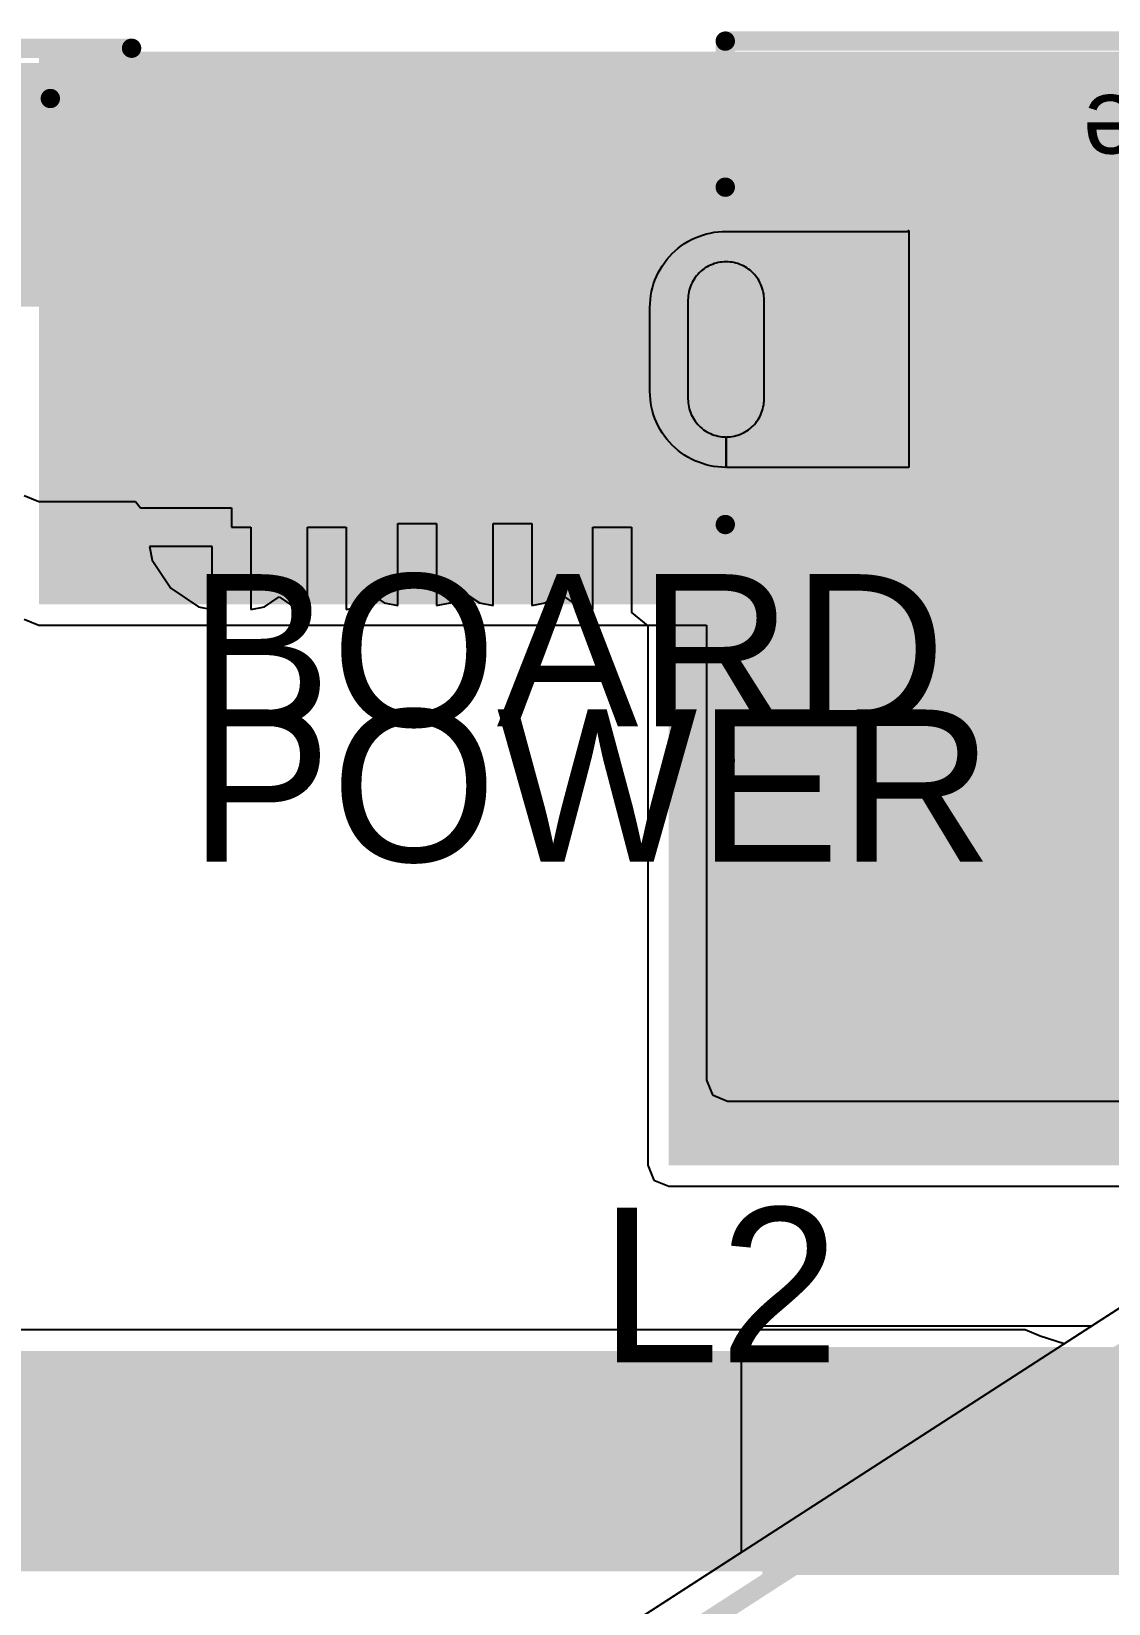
# Model space of a CAD drawing. Header units: millimetres. Extents: x -0.26 to 4.68, y -0.29 to 2.93.
# Drawn here: x 0.9801 to 1.2585, y 2.4687 to 2.8751 of the extents above; entities that cross this region are included whole.
import ezdxf

# ---------------------------------------------------------------- set-up
doc = ezdxf.new("R2010")
doc.units = ezdxf.units.MM
doc.header["$MEASUREMENT"] = 0
for name, color, linetype in [('BottomLayer', 5, 'Continuous'), ('BottomSolder', 6, 'Continuous'), ('MultiLayer', 9, 'Continuous'), ('PadHoleLayer', 156, 'Continuous'), ('TopLayer', 1, 'Continuous'), ('TopOverlay', 2, 'Continuous'), ('TopPaste', 8, 'Continuous'), ('TopSolder', 216, 'Continuous'), ('ViaHoleLayer', 16, 'Continuous')]:
    doc.layers.add(name, color=color, linetype=linetype)
doc.styles.add('Arial', font='arial.ttf', dxfattribs={"height": 0.2})

# ---------------------------------------------------------------- blocks, each defined once
blk = doc.blocks.new('SSL0804T_220M_N_100')
at = {"layer": 'TopOverlay', "const_width": 0.005}
blk.add_lwpolyline([(0.24684, -0.06747), (0.065, -0.18504)], dxfattribs=at)
blk = doc.blocks.new('XKNANO_113_106')
at = {"layer": 'TopLayer'}
blk.add_hatch(color=1, dxfattribs=at).paths.add_polyline_path([(-0.26969, -0.22402), (-0.24213, -0.22402), (-0.24213, -0.30669), (-0.26969, -0.30669)])
at = {"layer": 'TopPaste'}
blk.add_hatch(color=8, dxfattribs=at).paths.add_polyline_path([(-0.26969, -0.22402), (-0.24213, -0.22402), (-0.24213, -0.30669), (-0.26969, -0.30669)])
at = {"layer": 'TopSolder'}
blk.add_hatch(color=216, dxfattribs=at).paths.add_polyline_path([(-0.27369, -0.22002), (-0.23813, -0.22002), (-0.23813, -0.31069), (-0.27369, -0.31069)])
at = {"layer": 'TopOverlay', "const_width": 0.005}
for points in [[(0.236, -0.3), (-0.236, -0.3)], [(0.256, -0.313), (-0.257, -0.313)]]:
    blk.add_lwpolyline(points, dxfattribs=at)
at = {"layer": 'TopOverlay', "const_width": 0.0025}
for points in [[(-0.23725, -0.3, 1), (-0.23475, -0.3, 1)], [(-0.25825, -0.313, 1), (-0.25575, -0.313, 1)]]:
    blk.add_lwpolyline(points, format="xyb", close=True, dxfattribs=at)
blk = doc.blocks.new('10118194_0001LF__109')
at = {"layer": 'BottomLayer'}
h = blk.add_hatch(color=5, dxfattribs=at)
edge = h.paths.add_edge_path()
edge.add_arc((0.10335, 0), 0.01969, 270, 450)
edge.add_line((0.10335, 0.01969), (0.0935, 0.01969))
edge.add_arc((0.0935, 0), 0.01969, 90, 270)
edge.add_line((0.0935, -0.01969), (0.10335, -0.01969))
h = blk.add_hatch(color=5, dxfattribs=at)
edge = h.paths.add_edge_path()
edge.add_arc((0.1378, -0.12106), 0.01575, 180, 360)
edge.add_line((0.15354, -0.12106), (0.15354, -0.09154))
edge.add_arc((0.1378, -0.09154), 0.01575, 0, 180)
edge.add_line((0.12205, -0.09154), (0.12205, -0.12106))
at = {"layer": 'BottomSolder'}
h = blk.add_hatch(color=6, dxfattribs=at)
edge = h.paths.add_edge_path()
edge.add_arc((0.10335, 0), 0.02369, 270, 450)
edge.add_line((0.10335, 0.02369), (0.0935, 0.02369))
edge.add_arc((0.0935, 0), 0.02369, 90, 270)
edge.add_line((0.0935, -0.02369), (0.10335, -0.02369))
h = blk.add_hatch(color=6, dxfattribs=at)
edge = h.paths.add_edge_path()
edge.add_arc((0.1378, -0.12106), 0.01975, 180, 360)
edge.add_line((0.15754, -0.12106), (0.15754, -0.09154))
edge.add_arc((0.1378, -0.09154), 0.01975, 0, 180)
edge.add_line((0.11805, -0.09154), (0.11805, -0.12106))
at = {"layer": 'MultiLayer'}
h = blk.add_hatch(color=9, dxfattribs=at)
edge = h.paths.add_edge_path()
edge.add_arc((0.10335, 0), 0.01969, 270, 450)
edge.add_line((0.10335, 0.01969), (0.0935, 0.01969))
edge.add_arc((0.0935, 0), 0.01969, 90, 270)
edge.add_line((0.0935, -0.01969), (0.10335, -0.01969))
h = blk.add_hatch(color=9, dxfattribs=at)
edge = h.paths.add_edge_path()
edge.add_arc((0.1378, -0.12106), 0.01575, 180, 360)
edge.add_line((0.15354, -0.12106), (0.15354, -0.09154))
edge.add_arc((0.1378, -0.09154), 0.01575, 0, 180)
edge.add_line((0.12205, -0.09154), (0.12205, -0.12106))
at = {"layer": 'PadHoleLayer'}
h = blk.add_hatch(color=156, dxfattribs=at)
edge = h.paths.add_edge_path()
edge.add_arc((0.10433, 0), 0.01083, 270, 450)
edge.add_line((0.10433, 0.01083), (0.09252, 0.01083))
edge.add_arc((0.09252, 0), 0.01083, 90, 270)
edge.add_line((0.09252, -0.01083), (0.10433, -0.01083))
h = blk.add_hatch(color=156, dxfattribs=at)
edge = h.paths.add_edge_path()
edge.add_arc((0.1378, -0.11909), 0.00984, 180, 360)
edge.add_line((0.14764, -0.11909), (0.14764, -0.0935))
edge.add_arc((0.1378, -0.0935), 0.00984, 0, 180)
edge.add_line((0.12795, -0.0935), (0.12795, -0.11909))
at = {"layer": 'TopLayer'}
for points in [[(0.04291, 0.02657), (0.05945, 0.02657), (0.05945, -0.02657), (0.04291, -0.02657)], [(0.00984, -0.07579), (0.0689, -0.07579), (0.0689, -0.13681), (0.00984, -0.13681)]]:
    blk.add_hatch(color=1, dxfattribs=at).paths.add_polyline_path(points)
h = blk.add_hatch(color=1, dxfattribs=at)
edge = h.paths.add_edge_path()
edge.add_arc((0.10335, 0), 0.01969, 270, 450)
edge.add_line((0.10335, 0.01969), (0.0935, 0.01969))
edge.add_arc((0.0935, 0), 0.01969, 90, 270)
edge.add_line((0.0935, -0.01969), (0.10335, -0.01969))
h = blk.add_hatch(color=1, dxfattribs=at)
edge = h.paths.add_edge_path()
edge.add_arc((0.1378, -0.12106), 0.01575, 180, 360)
edge.add_line((0.15354, -0.12106), (0.15354, -0.09154))
edge.add_arc((0.1378, -0.09154), 0.01575, 0, 180)
edge.add_line((0.12205, -0.09154), (0.12205, -0.12106))
at = {"layer": 'TopPaste'}
for points in [[(0.04291, 0.02657), (0.05945, 0.02657), (0.05945, -0.02657), (0.04291, -0.02657)], [(0.00984, -0.07579), (0.0689, -0.07579), (0.0689, -0.13681), (0.00984, -0.13681)]]:
    blk.add_hatch(color=8, dxfattribs=at).paths.add_polyline_path(points)
at = {"layer": 'TopSolder'}
for points in [[(0.03891, 0.03057), (0.06345, 0.03057), (0.06345, -0.03057), (0.03891, -0.03057)], [(0.00584, -0.07179), (0.0729, -0.07179), (0.0729, -0.14081), (0.00584, -0.14081)]]:
    blk.add_hatch(color=216, dxfattribs=at).paths.add_polyline_path(points)
h = blk.add_hatch(color=216, dxfattribs=at)
edge = h.paths.add_edge_path()
edge.add_arc((0.10335, 0), 0.02369, 270, 450)
edge.add_line((0.10335, 0.02369), (0.0935, 0.02369))
edge.add_arc((0.0935, 0), 0.02369, 90, 270)
edge.add_line((0.0935, -0.02369), (0.10335, -0.02369))
h = blk.add_hatch(color=216, dxfattribs=at)
edge = h.paths.add_edge_path()
edge.add_arc((0.1378, -0.12106), 0.01975, 180, 360)
edge.add_line((0.15754, -0.12106), (0.15754, -0.09154))
edge.add_arc((0.1378, -0.09154), 0.01975, 0, 180)
edge.add_line((0.11805, -0.09154), (0.11805, -0.12106))
at = {"layer": 'TopLayer'}
for p, q in [((0.09055, -0.13701), (0.09055, -0.07579)), ((0.09055, -0.07579), (0.1377, -0.07579)), ((0.1377, -0.07579), (0.1377, -0.08366)), ((0.13789, -0.07579), (0.13887, -0.07581)), ((0.13789, -0.08366), (0.13789, -0.07579)), ((0.13887, -0.07581), (0.1399, -0.07589)), ((0.1399, -0.07589), (0.14092, -0.07603)), ((0.14092, -0.07603), (0.14193, -0.07622)), ((0.14193, -0.07622), (0.14293, -0.07646)), ((0.14293, -0.07646), (0.14391, -0.07675)), ((0.14391, -0.07675), (0.14488, -0.07709)), ((0.14488, -0.07709), (0.14583, -0.07748)), ((0.14583, -0.07748), (0.14676, -0.07793)), ((0.14676, -0.07793), (0.14766, -0.07842)), ((0.14766, -0.07842), (0.14854, -0.07896)), ((0.14854, -0.07896), (0.14939, -0.07954)), ((0.14939, -0.07954), (0.1502, -0.08016)), ((0.1502, -0.08016), (0.15098, -0.08083)), ((0.15098, -0.08083), (0.15173, -0.08154)), ((0.13241, -0.08524), (0.13199, -0.08553)), ((0.13285, -0.08497), (0.13241, -0.08524)), ((0.1333, -0.08473), (0.13285, -0.08497)), ((0.13376, -0.08451), (0.1333, -0.08473)), ((0.13424, -0.08431), (0.13376, -0.08451)), ((0.13472, -0.08414), (0.13424, -0.08431)), ((0.13521, -0.084), (0.13472, -0.08414)), ((0.13571, -0.08388), (0.13521, -0.084)), ((0.13621, -0.08378), (0.13571, -0.08388)), ((0.13672, -0.08371), (0.13621, -0.08378)), ((0.13723, -0.08367), (0.13672, -0.08371)), ((0.1377, -0.08366), (0.13723, -0.08367)), ((0.13836, -0.08367), (0.13789, -0.08366)), ((0.13887, -0.08371), (0.13836, -0.08367)), ((0.13938, -0.08378), (0.13887, -0.08371)), ((0.13988, -0.08388), (0.13938, -0.08378)), ((0.14038, -0.084), (0.13988, -0.08388)), ((0.14087, -0.08414), (0.14038, -0.084)), ((0.14135, -0.08431), (0.14087, -0.08414)), ((0.14183, -0.08451), (0.14135, -0.08431)), ((0.14229, -0.08473), (0.14183, -0.08451)), ((0.14274, -0.08497), (0.14229, -0.08473)), ((0.14318, -0.08524), (0.14274, -0.08497)), ((0.1436, -0.08553), (0.14318, -0.08524)), ((0.15173, -0.08154), (0.15244, -0.08228)), ((0.15244, -0.08228), (0.1531, -0.08307)), ((0.1531, -0.08307), (0.15373, -0.08388)), ((0.15373, -0.08388), (0.15431, -0.08473)), ((0.15431, -0.08473), (0.15485, -0.08561)), ((0.12902, -0.08901), (0.1288, -0.08947)), ((0.12926, -0.08856), (0.12902, -0.08901)), ((0.12953, -0.08812), (0.12926, -0.08856)), ((0.12982, -0.0877), (0.12953, -0.08812)), ((0.13014, -0.08729), (0.12982, -0.0877)), ((0.13047, -0.0869), (0.13014, -0.08729)), ((0.13082, -0.08653), (0.13047, -0.0869)), ((0.13119, -0.08618), (0.13082, -0.08653)), ((0.13158, -0.08584), (0.13119, -0.08618)), ((0.13199, -0.08553), (0.13158, -0.08584)), ((0.14401, -0.08584), (0.1436, -0.08553)), ((0.1444, -0.08618), (0.14401, -0.08584)), ((0.14477, -0.08653), (0.1444, -0.08618)), ((0.14512, -0.0869), (0.14477, -0.08653)), ((0.14546, -0.08729), (0.14512, -0.0869)), ((0.14577, -0.0877), (0.14546, -0.08729)), ((0.14606, -0.08812), (0.14577, -0.0877)), ((0.14633, -0.08856), (0.14606, -0.08812)), ((0.14657, -0.08901), (0.14633, -0.08856)), ((0.14679, -0.08947), (0.14657, -0.08901)), ((0.15485, -0.08561), (0.15534, -0.08651)), ((0.15534, -0.08651), (0.15578, -0.08744)), ((0.15578, -0.08744), (0.15618, -0.08839)), ((0.15618, -0.08839), (0.15652, -0.08936)), ((0.15652, -0.08936), (0.15681, -0.09034)), ((0.12797, -0.09294), (0.12795, -0.0935)), ((0.12801, -0.09243), (0.12797, -0.09294)), ((0.12807, -0.09192), (0.12801, -0.09243)), ((0.12817, -0.09142), (0.12807, -0.09192)), ((0.12829, -0.09092), (0.12817, -0.09142)), ((0.12843, -0.09043), (0.12829, -0.09092)), ((0.1286, -0.08995), (0.12843, -0.09043)), ((0.1288, -0.08947), (0.1286, -0.08995)), ((0.14699, -0.08995), (0.14679, -0.08947)), ((0.14716, -0.09043), (0.14699, -0.08995)), ((0.1473, -0.09092), (0.14716, -0.09043)), ((0.14742, -0.09142), (0.1473, -0.09092)), ((0.14752, -0.09192), (0.14742, -0.09142)), ((0.14758, -0.09243), (0.14752, -0.09192)), ((0.14762, -0.09294), (0.14758, -0.09243)), ((0.14764, -0.0935), (0.14762, -0.09294)), ((0.15681, -0.09034), (0.15705, -0.09134)), ((0.15705, -0.09134), (0.15724, -0.09235)), ((0.15724, -0.09235), (0.15737, -0.09337)), ((0.15737, -0.09337), (0.15745, -0.0944)), ((0.12795, -0.0935), (0.12795, -0.0939)), ((0.12795, -0.0939), (0.12795, -0.1187)), ((0.14764, -0.11909), (0.14764, -0.0935)), ((0.15745, -0.0944), (0.15748, -0.09547)), ((0.15748, -0.09547), (0.15748, -0.11713)), ((0.15748, -0.11713), (0.15745, -0.11816)), ((0.12795, -0.1187), (0.12795, -0.11909)), ((0.12795, -0.11909), (0.12797, -0.11961)), ((0.12797, -0.11961), (0.12801, -0.12012)), ((0.12801, -0.12012), (0.12807, -0.12063)), ((0.12807, -0.12063), (0.12817, -0.12114)), ((0.12817, -0.12114), (0.12829, -0.12164)), ((0.12829, -0.12164), (0.12843, -0.12214)), ((0.14716, -0.12214), (0.1473, -0.12164)), ((0.1473, -0.12164), (0.14742, -0.12114)), ((0.14742, -0.12114), (0.14752, -0.12063)), ((0.14752, -0.12063), (0.14758, -0.12012)), ((0.14758, -0.12012), (0.14762, -0.11961)), ((0.14762, -0.11961), (0.14764, -0.11909)), ((0.15705, -0.12122), (0.15681, -0.12222)), ((0.15724, -0.12021), (0.15705, -0.12122)), ((0.15737, -0.11918), (0.15724, -0.12021)), ((0.15745, -0.11816), (0.15737, -0.11918)), ((0.12843, -0.12214), (0.12861, -0.12262)), ((0.12861, -0.12262), (0.1288, -0.1231)), ((0.1288, -0.1231), (0.12903, -0.12356)), ((0.12903, -0.12356), (0.12927, -0.12402)), ((0.12927, -0.12402), (0.12954, -0.12446)), ((0.12954, -0.12446), (0.12983, -0.12488)), ((0.12983, -0.12488), (0.13015, -0.12529)), ((0.13015, -0.12529), (0.13048, -0.12568)), ((0.13048, -0.12568), (0.13084, -0.12605)), ((0.14475, -0.12605), (0.14511, -0.12568)), ((0.14511, -0.12568), (0.14544, -0.12529)), ((0.14544, -0.12529), (0.14576, -0.12488)), ((0.14576, -0.12488), (0.14605, -0.12446)), ((0.14605, -0.12446), (0.14632, -0.12402)), ((0.14632, -0.12402), (0.14657, -0.12356)), ((0.14657, -0.12356), (0.14679, -0.1231)), ((0.14679, -0.1231), (0.14698, -0.12262)), ((0.14698, -0.12262), (0.14716, -0.12214)), ((0.15578, -0.12513), (0.15533, -0.12606)), ((0.15617, -0.12418), (0.15578, -0.12513)), ((0.15652, -0.12321), (0.15617, -0.12418)), ((0.15681, -0.12222), (0.15652, -0.12321)), ((0.13084, -0.12605), (0.13121, -0.12641)), ((0.13121, -0.12641), (0.1316, -0.12674)), ((0.1316, -0.12674), (0.13201, -0.12706)), ((0.13201, -0.12706), (0.13243, -0.12735)), ((0.13243, -0.12735), (0.13287, -0.12762)), ((0.13287, -0.12762), (0.13333, -0.12786)), ((0.13333, -0.12786), (0.13379, -0.12809)), ((0.13379, -0.12809), (0.13427, -0.12828)), ((0.13427, -0.12828), (0.13475, -0.12846)), ((0.13475, -0.12846), (0.13525, -0.1286)), ((0.13525, -0.1286), (0.13575, -0.12872)), ((0.13575, -0.12872), (0.13626, -0.12882)), ((0.13626, -0.12882), (0.13677, -0.12888)), ((0.13677, -0.12888), (0.13728, -0.12892)), ((0.13728, -0.12892), (0.1378, -0.12894)), ((0.1378, -0.12894), (0.13831, -0.12892)), ((0.13831, -0.12892), (0.13882, -0.12888)), ((0.13882, -0.12888), (0.13933, -0.12882)), ((0.13933, -0.12882), (0.13984, -0.12872)), ((0.13984, -0.12872), (0.14034, -0.1286)), ((0.14034, -0.1286), (0.14084, -0.12846)), ((0.14084, -0.12846), (0.14132, -0.12828)), ((0.14132, -0.12828), (0.1418, -0.12809)), ((0.1418, -0.12809), (0.14226, -0.12786)), ((0.14226, -0.12786), (0.14272, -0.12762)), ((0.14272, -0.12762), (0.14316, -0.12735)), ((0.14316, -0.12735), (0.14358, -0.12706)), ((0.14358, -0.12706), (0.14399, -0.12674)), ((0.14399, -0.12674), (0.14438, -0.12641)), ((0.14438, -0.12641), (0.14475, -0.12605)), ((0.15309, -0.12951), (0.15242, -0.1303)), ((0.15372, -0.1287), (0.15309, -0.12951)), ((0.1543, -0.12785), (0.15372, -0.1287)), ((0.15484, -0.12697), (0.1543, -0.12785)), ((0.15533, -0.12606), (0.15484, -0.12697)), ((0.14852, -0.13364), (0.14764, -0.13417)), ((0.14937, -0.13305), (0.14852, -0.13364)), ((0.15018, -0.13242), (0.14937, -0.13305)), ((0.15097, -0.13175), (0.15018, -0.13242)), ((0.15171, -0.13105), (0.15097, -0.13175)), ((0.15242, -0.1303), (0.15171, -0.13105)), ((0.09075, -0.13701), (0.09055, -0.13701)), ((0.1378, -0.13681), (0.09075, -0.13681)), ((0.09075, -0.13681), (0.09075, -0.13701)), ((0.13883, -0.13678), (0.1378, -0.13681)), ((0.13985, -0.1367), (0.13883, -0.13678)), ((0.14087, -0.13657), (0.13985, -0.1367)), ((0.14189, -0.13638), (0.14087, -0.13657)), ((0.14289, -0.13614), (0.14189, -0.13638)), ((0.14388, -0.13585), (0.14289, -0.13614)), ((0.14485, -0.1355), (0.14388, -0.13585)), ((0.1458, -0.13511), (0.14485, -0.1355)), ((0.14673, -0.13467), (0.1458, -0.13511)), ((0.14764, -0.13417), (0.14673, -0.13467))]:
    blk.add_line(p, q, dxfattribs=at)
at = {"layer": 'TopOverlay', "const_width": 0.005}
for points in [[(0.138, 0), (0.138, -0.061)], [(0.138, -0.14823), (0.138, -0.186)], [(0.138, -0.186), (-0.138, -0.186)]]:
    blk.add_lwpolyline(points, dxfattribs=at)
at = {"layer": 'TopOverlay', "const_width": 0.0025}
for points in [[(0.13675, 0, 1), (0.13925, 0, 1)], [(0.13675, -0.061, 1), (0.13925, -0.061, 1)], [(0.13675, -0.14823, 1), (0.13925, -0.14823, 1)], [(0.13675, -0.186, 1), (0.13925, -0.186, 1)], [(0.13675, -0.186, 1), (0.13925, -0.186, 1)]]:
    blk.add_lwpolyline(points, format="xyb", close=True, dxfattribs=at)
at = {"layer": 'TopOverlay'}
blk.add_text('Board Edge ', height=0.019685, dxfattribs=at).set_placement((-0.09342, -0.17204))

msp = doc.modelspace()

# ---------------------------------------------------------------- hatches: boundary and pattern name
at = {"layer": 'BottomLayer'}
for points in [[(0.982, 2.727), (1.25582, 2.727), (1.25582, 2.86995), (0.982, 2.86995)], [(1.22882, 2.74495), (1.66582, 2.74495), (1.66582, 2.86995), (1.22882, 2.86995)], [(1.16, 2.604), (1.751, 2.604), (1.751, 2.81695), (1.16, 2.81695)], [(1.169, 2.476), (1.577, 2.476), (1.577, 2.535), (1.169, 2.535)]]:
    msp.add_hatch(color=5, dxfattribs=at).paths.add_polyline_path(points)
h = msp.add_hatch(color=5, dxfattribs=at)
edge = h.paths.add_edge_path()
edge.add_arc((1.03182, 2.85295), 0.01181, 0, 360)
h = msp.add_hatch(color=5, dxfattribs=at)
edge = h.paths.add_edge_path()
edge.add_arc((1.05642, 2.85295), 0.01181, 0, 360)
h = msp.add_hatch(color=5, dxfattribs=at)
edge = h.paths.add_edge_path()
edge.add_arc((1.0804, 2.852), 0.01181, 0, 360)
h = msp.add_hatch(color=5, dxfattribs=at)
edge = h.paths.add_edge_path()
edge.add_arc((1.105, 2.852), 0.01181, 0, 360)
h = msp.add_hatch(color=5, dxfattribs=at)
edge = h.paths.add_edge_path()
edge.add_arc((1.13022, 2.85295), 0.01181, 0, 360)
h = msp.add_hatch(color=5, dxfattribs=at)
edge = h.paths.add_edge_path()
edge.add_arc((1.03182, 2.82695), 0.01181, 0, 360)
h = msp.add_hatch(color=5, dxfattribs=at)
edge = h.paths.add_edge_path()
edge.add_arc((1.05642, 2.82695), 0.01181, 0, 360)
h = msp.add_hatch(color=5, dxfattribs=at)
edge = h.paths.add_edge_path()
edge.add_arc((1.13022, 2.82695), 0.01181, 0, 360)
h = msp.add_hatch(color=5, dxfattribs=at)
edge = h.paths.add_edge_path()
edge.add_arc((1.0804, 2.825), 0.01181, 0, 360)
h = msp.add_hatch(color=5, dxfattribs=at)
edge = h.paths.add_edge_path()
edge.add_arc((1.105, 2.825), 0.01181, 0, 360)
h = msp.add_hatch(color=5, dxfattribs=at)
edge = h.paths.add_edge_path()
edge.add_arc((1.03182, 2.79995), 0.01181, 0, 360)
h = msp.add_hatch(color=5, dxfattribs=at)
edge = h.paths.add_edge_path()
edge.add_arc((1.05642, 2.79995), 0.01181, 0, 360)
h = msp.add_hatch(color=5, dxfattribs=at)
edge = h.paths.add_edge_path()
edge.add_arc((1.0804, 2.799), 0.01181, 0, 360)
h = msp.add_hatch(color=5, dxfattribs=at)
edge = h.paths.add_edge_path()
edge.add_arc((1.105, 2.799), 0.01181, 0, 360)
h = msp.add_hatch(color=5, dxfattribs=at)
edge = h.paths.add_edge_path()
edge.add_arc((1.13022, 2.79995), 0.01181, 0, 360)
h = msp.add_hatch(color=5, dxfattribs=at)
edge = h.paths.add_edge_path()
edge.add_arc((1.03182, 2.77395), 0.01181, 0, 360)
h = msp.add_hatch(color=5, dxfattribs=at)
edge = h.paths.add_edge_path()
edge.add_arc((1.05642, 2.77395), 0.01181, 0, 360)
h = msp.add_hatch(color=5, dxfattribs=at)
edge = h.paths.add_edge_path()
edge.add_arc((1.07982, 2.77495), 0.01181, 0, 360)
h = msp.add_hatch(color=5, dxfattribs=at)
edge = h.paths.add_edge_path()
edge.add_arc((1.10442, 2.77495), 0.01181, 0, 360)
h = msp.add_hatch(color=5, dxfattribs=at)
edge = h.paths.add_edge_path()
edge.add_arc((1.13022, 2.77395), 0.01181, 0, 360)
h = msp.add_hatch(color=5, dxfattribs=at)
edge = h.paths.add_edge_path()
edge.add_arc((1.03182, 2.74695), 0.01181, 0, 360)
h = msp.add_hatch(color=5, dxfattribs=at)
edge = h.paths.add_edge_path()
edge.add_arc((1.05642, 2.74695), 0.01181, 0, 360)
h = msp.add_hatch(color=5, dxfattribs=at)
edge = h.paths.add_edge_path()
edge.add_arc((1.07982, 2.74795), 0.01181, 0, 360)
h = msp.add_hatch(color=5, dxfattribs=at)
edge = h.paths.add_edge_path()
edge.add_arc((1.10442, 2.74795), 0.01181, 0, 360)
h = msp.add_hatch(color=5, dxfattribs=at)
edge = h.paths.add_edge_path()
edge.add_arc((1.13022, 2.74695), 0.01181, 0, 360)
h = msp.add_hatch(color=5, dxfattribs=at)
edge = h.paths.add_edge_path()
edge.add_arc((1.19118, 2.519), 0.01181, 0, 360)
h = msp.add_hatch(color=5, dxfattribs=at)
edge = h.paths.add_edge_path()
edge.add_arc((1.221, 2.519), 0.01181, 0, 360)
h = msp.add_hatch(color=5, dxfattribs=at)
edge = h.paths.add_edge_path()
edge.add_arc((1.19118, 2.49195), 0.01181, 0, 360)
h = msp.add_hatch(color=5, dxfattribs=at)
edge = h.paths.add_edge_path()
edge.add_arc((1.221, 2.49195), 0.01181, 0, 360)
at = {"layer": 'BottomSolder'}
h = msp.add_hatch(color=6, dxfattribs=at)
edge = h.paths.add_edge_path()
edge.add_arc((1.03182, 2.85295), 0.00591, 0, 360)
h = msp.add_hatch(color=6, dxfattribs=at)
edge = h.paths.add_edge_path()
edge.add_arc((1.05642, 2.85295), 0.00591, 0, 360)
h = msp.add_hatch(color=6, dxfattribs=at)
edge = h.paths.add_edge_path()
edge.add_arc((1.0804, 2.852), 0.00591, 0, 360)
h = msp.add_hatch(color=6, dxfattribs=at)
edge = h.paths.add_edge_path()
edge.add_arc((1.105, 2.852), 0.00591, 0, 360)
h = msp.add_hatch(color=6, dxfattribs=at)
edge = h.paths.add_edge_path()
edge.add_arc((1.13022, 2.85295), 0.00591, 0, 360)
h = msp.add_hatch(color=6, dxfattribs=at)
edge = h.paths.add_edge_path()
edge.add_arc((1.03182, 2.82695), 0.00591, 0, 360)
h = msp.add_hatch(color=6, dxfattribs=at)
edge = h.paths.add_edge_path()
edge.add_arc((1.05642, 2.82695), 0.00591, 0, 360)
h = msp.add_hatch(color=6, dxfattribs=at)
edge = h.paths.add_edge_path()
edge.add_arc((1.0804, 2.825), 0.00591, 0, 360)
h = msp.add_hatch(color=6, dxfattribs=at)
edge = h.paths.add_edge_path()
edge.add_arc((1.105, 2.825), 0.00591, 0, 360)
h = msp.add_hatch(color=6, dxfattribs=at)
edge = h.paths.add_edge_path()
edge.add_arc((1.13022, 2.82695), 0.00591, 0, 360)
h = msp.add_hatch(color=6, dxfattribs=at)
edge = h.paths.add_edge_path()
edge.add_arc((1.03182, 2.79995), 0.00591, 0, 360)
h = msp.add_hatch(color=6, dxfattribs=at)
edge = h.paths.add_edge_path()
edge.add_arc((1.05642, 2.79995), 0.00591, 0, 360)
h = msp.add_hatch(color=6, dxfattribs=at)
edge = h.paths.add_edge_path()
edge.add_arc((1.0804, 2.799), 0.00591, 0, 360)
h = msp.add_hatch(color=6, dxfattribs=at)
edge = h.paths.add_edge_path()
edge.add_arc((1.105, 2.799), 0.00591, 0, 360)
h = msp.add_hatch(color=6, dxfattribs=at)
edge = h.paths.add_edge_path()
edge.add_arc((1.13022, 2.79995), 0.00591, 0, 360)
h = msp.add_hatch(color=6, dxfattribs=at)
edge = h.paths.add_edge_path()
edge.add_arc((1.07982, 2.77495), 0.00591, 0, 360)
h = msp.add_hatch(color=6, dxfattribs=at)
edge = h.paths.add_edge_path()
edge.add_arc((1.10442, 2.77495), 0.00591, 0, 360)
h = msp.add_hatch(color=6, dxfattribs=at)
edge = h.paths.add_edge_path()
edge.add_arc((1.03182, 2.77395), 0.00591, 0, 360)
h = msp.add_hatch(color=6, dxfattribs=at)
edge = h.paths.add_edge_path()
edge.add_arc((1.05642, 2.77395), 0.00591, 0, 360)
h = msp.add_hatch(color=6, dxfattribs=at)
edge = h.paths.add_edge_path()
edge.add_arc((1.13022, 2.77395), 0.00591, 0, 360)
h = msp.add_hatch(color=6, dxfattribs=at)
edge = h.paths.add_edge_path()
edge.add_arc((1.03182, 2.74695), 0.00591, 0, 360)
h = msp.add_hatch(color=6, dxfattribs=at)
edge = h.paths.add_edge_path()
edge.add_arc((1.05642, 2.74695), 0.00591, 0, 360)
h = msp.add_hatch(color=6, dxfattribs=at)
edge = h.paths.add_edge_path()
edge.add_arc((1.07982, 2.74795), 0.00591, 0, 360)
h = msp.add_hatch(color=6, dxfattribs=at)
edge = h.paths.add_edge_path()
edge.add_arc((1.10442, 2.74795), 0.00591, 0, 360)
h = msp.add_hatch(color=6, dxfattribs=at)
edge = h.paths.add_edge_path()
edge.add_arc((1.13022, 2.74695), 0.00591, 0, 360)
h = msp.add_hatch(color=6, dxfattribs=at)
edge = h.paths.add_edge_path()
edge.add_arc((1.19118, 2.519), 0.00591, 0, 360)
h = msp.add_hatch(color=6, dxfattribs=at)
edge = h.paths.add_edge_path()
edge.add_arc((1.221, 2.519), 0.00591, 0, 360)
h = msp.add_hatch(color=6, dxfattribs=at)
edge = h.paths.add_edge_path()
edge.add_arc((1.19118, 2.49195), 0.00591, 0, 360)
h = msp.add_hatch(color=6, dxfattribs=at)
edge = h.paths.add_edge_path()
edge.add_arc((1.221, 2.49195), 0.00591, 0, 360)
at = {"layer": 'TopLayer'}
for points in [[(0.13597, 2.80395), (1.832, 2.80395), (1.832, 2.86695), (0.13597, 2.86695)], [(0.982, 2.759), (1.831, 2.759), (1.831, 2.81695), (0.982, 2.81695)], [(1.14482, 2.63895), (1.25582, 2.63895), (1.25582, 2.77395), (1.14482, 2.77395)], [(1.14482, 2.63895), (1.25527, 2.63895), (1.25527, 2.69995), (1.14482, 2.69995)], [(1.14482, 2.582), (1.332, 2.582), (1.332, 2.643), (1.14482, 2.643)], [(0.68, 2.477), (1.237, 2.477), (1.237, 2.534), (0.68, 2.534)]]:
    msp.add_hatch(color=1, dxfattribs=at).paths.add_polyline_path(points)
h = msp.add_hatch(color=1, dxfattribs=at)
edge = h.paths.add_edge_path()
edge.add_arc((1.03182, 2.85295), 0.01181, 0, 360)
h = msp.add_hatch(color=1, dxfattribs=at)
edge = h.paths.add_edge_path()
edge.add_arc((1.05642, 2.85295), 0.01181, 0, 360)
h = msp.add_hatch(color=1, dxfattribs=at)
edge = h.paths.add_edge_path()
edge.add_arc((1.0804, 2.852), 0.01181, 0, 360)
h = msp.add_hatch(color=1, dxfattribs=at)
edge = h.paths.add_edge_path()
edge.add_arc((1.105, 2.852), 0.01181, 0, 360)
h = msp.add_hatch(color=1, dxfattribs=at)
edge = h.paths.add_edge_path()
edge.add_arc((1.13022, 2.85295), 0.01181, 0, 360)
h = msp.add_hatch(color=1, dxfattribs=at)
edge = h.paths.add_edge_path()
edge.add_arc((1.03182, 2.82695), 0.01181, 0, 360)
h = msp.add_hatch(color=1, dxfattribs=at)
edge = h.paths.add_edge_path()
edge.add_arc((1.05642, 2.82695), 0.01181, 0, 360)
h = msp.add_hatch(color=1, dxfattribs=at)
edge = h.paths.add_edge_path()
edge.add_arc((1.13022, 2.82695), 0.01181, 0, 360)
h = msp.add_hatch(color=1, dxfattribs=at)
edge = h.paths.add_edge_path()
edge.add_arc((1.0804, 2.825), 0.01181, 0, 360)
h = msp.add_hatch(color=1, dxfattribs=at)
edge = h.paths.add_edge_path()
edge.add_arc((1.105, 2.825), 0.01181, 0, 360)
h = msp.add_hatch(color=1, dxfattribs=at)
edge = h.paths.add_edge_path()
edge.add_arc((1.03182, 2.79995), 0.01181, 0, 360)
h = msp.add_hatch(color=1, dxfattribs=at)
edge = h.paths.add_edge_path()
edge.add_arc((1.05642, 2.79995), 0.01181, 0, 360)
h = msp.add_hatch(color=1, dxfattribs=at)
edge = h.paths.add_edge_path()
edge.add_arc((1.0804, 2.799), 0.01181, 0, 360)
h = msp.add_hatch(color=1, dxfattribs=at)
edge = h.paths.add_edge_path()
edge.add_arc((1.105, 2.799), 0.01181, 0, 360)
h = msp.add_hatch(color=1, dxfattribs=at)
edge = h.paths.add_edge_path()
edge.add_arc((1.13022, 2.79995), 0.01181, 0, 360)
h = msp.add_hatch(color=1, dxfattribs=at)
edge = h.paths.add_edge_path()
edge.add_arc((1.03182, 2.77395), 0.01181, 0, 360)
h = msp.add_hatch(color=1, dxfattribs=at)
edge = h.paths.add_edge_path()
edge.add_arc((1.05642, 2.77395), 0.01181, 0, 360)
h = msp.add_hatch(color=1, dxfattribs=at)
edge = h.paths.add_edge_path()
edge.add_arc((1.07982, 2.77495), 0.01181, 0, 360)
h = msp.add_hatch(color=1, dxfattribs=at)
edge = h.paths.add_edge_path()
edge.add_arc((1.10442, 2.77495), 0.01181, 0, 360)
h = msp.add_hatch(color=1, dxfattribs=at)
edge = h.paths.add_edge_path()
edge.add_arc((1.13022, 2.77395), 0.01181, 0, 360)
h = msp.add_hatch(color=1, dxfattribs=at)
edge = h.paths.add_edge_path()
edge.add_arc((1.03182, 2.74695), 0.01181, 0, 360)
h = msp.add_hatch(color=1, dxfattribs=at)
edge = h.paths.add_edge_path()
edge.add_arc((1.05642, 2.74695), 0.01181, 0, 360)
h = msp.add_hatch(color=1, dxfattribs=at)
edge = h.paths.add_edge_path()
edge.add_arc((1.07982, 2.74795), 0.01181, 0, 360)
h = msp.add_hatch(color=1, dxfattribs=at)
edge = h.paths.add_edge_path()
edge.add_arc((1.10442, 2.74795), 0.01181, 0, 360)
h = msp.add_hatch(color=1, dxfattribs=at)
edge = h.paths.add_edge_path()
edge.add_arc((1.13022, 2.74695), 0.01181, 0, 360)
h = msp.add_hatch(color=1, dxfattribs=at)
edge = h.paths.add_edge_path()
edge.add_arc((1.19118, 2.519), 0.01181, 0, 360)
h = msp.add_hatch(color=1, dxfattribs=at)
edge = h.paths.add_edge_path()
edge.add_arc((1.221, 2.519), 0.01181, 0, 360)
h = msp.add_hatch(color=1, dxfattribs=at)
edge = h.paths.add_edge_path()
edge.add_arc((1.19118, 2.49195), 0.01181, 0, 360)
h = msp.add_hatch(color=1, dxfattribs=at)
edge = h.paths.add_edge_path()
edge.add_arc((1.221, 2.49195), 0.01181, 0, 360)
at = {"layer": 'TopSolder'}
h = msp.add_hatch(color=216, dxfattribs=at)
edge = h.paths.add_edge_path()
edge.add_arc((1.03182, 2.85295), 0.00591, 0, 360)
h = msp.add_hatch(color=216, dxfattribs=at)
edge = h.paths.add_edge_path()
edge.add_arc((1.05642, 2.85295), 0.00591, 0, 360)
h = msp.add_hatch(color=216, dxfattribs=at)
edge = h.paths.add_edge_path()
edge.add_arc((1.0804, 2.852), 0.00591, 0, 360)
h = msp.add_hatch(color=216, dxfattribs=at)
edge = h.paths.add_edge_path()
edge.add_arc((1.105, 2.852), 0.00591, 0, 360)
h = msp.add_hatch(color=216, dxfattribs=at)
edge = h.paths.add_edge_path()
edge.add_arc((1.13022, 2.85295), 0.00591, 0, 360)
h = msp.add_hatch(color=216, dxfattribs=at)
edge = h.paths.add_edge_path()
edge.add_arc((1.03182, 2.82695), 0.00591, 0, 360)
h = msp.add_hatch(color=216, dxfattribs=at)
edge = h.paths.add_edge_path()
edge.add_arc((1.05642, 2.82695), 0.00591, 0, 360)
h = msp.add_hatch(color=216, dxfattribs=at)
edge = h.paths.add_edge_path()
edge.add_arc((1.0804, 2.825), 0.00591, 0, 360)
h = msp.add_hatch(color=216, dxfattribs=at)
edge = h.paths.add_edge_path()
edge.add_arc((1.105, 2.825), 0.00591, 0, 360)
h = msp.add_hatch(color=216, dxfattribs=at)
edge = h.paths.add_edge_path()
edge.add_arc((1.13022, 2.82695), 0.00591, 0, 360)
h = msp.add_hatch(color=216, dxfattribs=at)
edge = h.paths.add_edge_path()
edge.add_arc((1.03182, 2.79995), 0.00591, 0, 360)
h = msp.add_hatch(color=216, dxfattribs=at)
edge = h.paths.add_edge_path()
edge.add_arc((1.05642, 2.79995), 0.00591, 0, 360)
h = msp.add_hatch(color=216, dxfattribs=at)
edge = h.paths.add_edge_path()
edge.add_arc((1.0804, 2.799), 0.00591, 0, 360)
h = msp.add_hatch(color=216, dxfattribs=at)
edge = h.paths.add_edge_path()
edge.add_arc((1.105, 2.799), 0.00591, 0, 360)
h = msp.add_hatch(color=216, dxfattribs=at)
edge = h.paths.add_edge_path()
edge.add_arc((1.13022, 2.79995), 0.00591, 0, 360)
h = msp.add_hatch(color=216, dxfattribs=at)
edge = h.paths.add_edge_path()
edge.add_arc((1.07982, 2.77495), 0.00591, 0, 360)
h = msp.add_hatch(color=216, dxfattribs=at)
edge = h.paths.add_edge_path()
edge.add_arc((1.10442, 2.77495), 0.00591, 0, 360)
h = msp.add_hatch(color=216, dxfattribs=at)
edge = h.paths.add_edge_path()
edge.add_arc((1.03182, 2.77395), 0.00591, 0, 360)
h = msp.add_hatch(color=216, dxfattribs=at)
edge = h.paths.add_edge_path()
edge.add_arc((1.05642, 2.77395), 0.00591, 0, 360)
h = msp.add_hatch(color=216, dxfattribs=at)
edge = h.paths.add_edge_path()
edge.add_arc((1.13022, 2.77395), 0.00591, 0, 360)
h = msp.add_hatch(color=216, dxfattribs=at)
edge = h.paths.add_edge_path()
edge.add_arc((1.03182, 2.74695), 0.00591, 0, 360)
h = msp.add_hatch(color=216, dxfattribs=at)
edge = h.paths.add_edge_path()
edge.add_arc((1.05642, 2.74695), 0.00591, 0, 360)
h = msp.add_hatch(color=216, dxfattribs=at)
edge = h.paths.add_edge_path()
edge.add_arc((1.07982, 2.74795), 0.00591, 0, 360)
h = msp.add_hatch(color=216, dxfattribs=at)
edge = h.paths.add_edge_path()
edge.add_arc((1.10442, 2.74795), 0.00591, 0, 360)
h = msp.add_hatch(color=216, dxfattribs=at)
edge = h.paths.add_edge_path()
edge.add_arc((1.13022, 2.74695), 0.00591, 0, 360)
h = msp.add_hatch(color=216, dxfattribs=at)
edge = h.paths.add_edge_path()
edge.add_arc((1.19118, 2.519), 0.00591, 0, 360)
h = msp.add_hatch(color=216, dxfattribs=at)
edge = h.paths.add_edge_path()
edge.add_arc((1.221, 2.519), 0.00591, 0, 360)
h = msp.add_hatch(color=216, dxfattribs=at)
edge = h.paths.add_edge_path()
edge.add_arc((1.19118, 2.49195), 0.00591, 0, 360)
h = msp.add_hatch(color=216, dxfattribs=at)
edge = h.paths.add_edge_path()
edge.add_arc((1.221, 2.49195), 0.00591, 0, 360)
at = {"layer": 'ViaHoleLayer'}
h = msp.add_hatch(color=16, dxfattribs=at)
edge = h.paths.add_edge_path()
edge.add_arc((1.03182, 2.85295), 0.00591, 0, 360)
h = msp.add_hatch(color=16, dxfattribs=at)
edge = h.paths.add_edge_path()
edge.add_arc((1.05642, 2.85295), 0.00591, 0, 360)
h = msp.add_hatch(color=16, dxfattribs=at)
edge = h.paths.add_edge_path()
edge.add_arc((1.0804, 2.852), 0.00591, 0, 360)
h = msp.add_hatch(color=16, dxfattribs=at)
edge = h.paths.add_edge_path()
edge.add_arc((1.105, 2.852), 0.00591, 0, 360)
h = msp.add_hatch(color=16, dxfattribs=at)
edge = h.paths.add_edge_path()
edge.add_arc((1.13022, 2.85295), 0.00591, 0, 360)
h = msp.add_hatch(color=16, dxfattribs=at)
edge = h.paths.add_edge_path()
edge.add_arc((1.03182, 2.82695), 0.00591, 0, 360)
h = msp.add_hatch(color=16, dxfattribs=at)
edge = h.paths.add_edge_path()
edge.add_arc((1.05642, 2.82695), 0.00591, 0, 360)
h = msp.add_hatch(color=16, dxfattribs=at)
edge = h.paths.add_edge_path()
edge.add_arc((1.0804, 2.825), 0.00591, 0, 360)
h = msp.add_hatch(color=16, dxfattribs=at)
edge = h.paths.add_edge_path()
edge.add_arc((1.105, 2.825), 0.00591, 0, 360)
h = msp.add_hatch(color=16, dxfattribs=at)
edge = h.paths.add_edge_path()
edge.add_arc((1.13022, 2.82695), 0.00591, 0, 360)
h = msp.add_hatch(color=16, dxfattribs=at)
edge = h.paths.add_edge_path()
edge.add_arc((1.03182, 2.79995), 0.00591, 0, 360)
h = msp.add_hatch(color=16, dxfattribs=at)
edge = h.paths.add_edge_path()
edge.add_arc((1.05642, 2.79995), 0.00591, 0, 360)
h = msp.add_hatch(color=16, dxfattribs=at)
edge = h.paths.add_edge_path()
edge.add_arc((1.0804, 2.799), 0.00591, 0, 360)
h = msp.add_hatch(color=16, dxfattribs=at)
edge = h.paths.add_edge_path()
edge.add_arc((1.105, 2.799), 0.00591, 0, 360)
h = msp.add_hatch(color=16, dxfattribs=at)
edge = h.paths.add_edge_path()
edge.add_arc((1.13022, 2.79995), 0.00591, 0, 360)
h = msp.add_hatch(color=16, dxfattribs=at)
edge = h.paths.add_edge_path()
edge.add_arc((1.07982, 2.77495), 0.00591, 0, 360)
h = msp.add_hatch(color=16, dxfattribs=at)
edge = h.paths.add_edge_path()
edge.add_arc((1.10442, 2.77495), 0.00591, 0, 360)
h = msp.add_hatch(color=16, dxfattribs=at)
edge = h.paths.add_edge_path()
edge.add_arc((1.03182, 2.77395), 0.00591, 0, 360)
h = msp.add_hatch(color=16, dxfattribs=at)
edge = h.paths.add_edge_path()
edge.add_arc((1.05642, 2.77395), 0.00591, 0, 360)
h = msp.add_hatch(color=16, dxfattribs=at)
edge = h.paths.add_edge_path()
edge.add_arc((1.13022, 2.77395), 0.00591, 0, 360)
h = msp.add_hatch(color=16, dxfattribs=at)
edge = h.paths.add_edge_path()
edge.add_arc((1.03182, 2.74695), 0.00591, 0, 360)
h = msp.add_hatch(color=16, dxfattribs=at)
edge = h.paths.add_edge_path()
edge.add_arc((1.05642, 2.74695), 0.00591, 0, 360)
h = msp.add_hatch(color=16, dxfattribs=at)
edge = h.paths.add_edge_path()
edge.add_arc((1.07982, 2.74795), 0.00591, 0, 360)
h = msp.add_hatch(color=16, dxfattribs=at)
edge = h.paths.add_edge_path()
edge.add_arc((1.10442, 2.74795), 0.00591, 0, 360)
h = msp.add_hatch(color=16, dxfattribs=at)
edge = h.paths.add_edge_path()
edge.add_arc((1.13022, 2.74695), 0.00591, 0, 360)
h = msp.add_hatch(color=16, dxfattribs=at)
edge = h.paths.add_edge_path()
edge.add_arc((1.19118, 2.519), 0.00591, 0, 360)
h = msp.add_hatch(color=16, dxfattribs=at)
edge = h.paths.add_edge_path()
edge.add_arc((1.221, 2.519), 0.00591, 0, 360)
h = msp.add_hatch(color=16, dxfattribs=at)
edge = h.paths.add_edge_path()
edge.add_arc((1.19118, 2.49195), 0.00591, 0, 360)
h = msp.add_hatch(color=16, dxfattribs=at)
edge = h.paths.add_edge_path()
edge.add_arc((1.221, 2.49195), 0.00591, 0, 360)

# ---------------------------------------------------------------- linework, layer by layer
at = {"layer": 'BottomLayer'}
for p, q in [((0.97817, 2.72317), (0.982, 2.72159)), ((0.982, 2.72159), (1.15459, 2.72159)), ((1.15459, 2.72159), (1.15459, 2.604)), ((1.15459, 2.604), (1.15617, 2.60017)), ((1.15617, 2.60017), (1.16, 2.59859)), ((1.16, 2.59859), (1.48849, 2.59859)), ((1.31954, 2.58271), (1.12246, 2.45529)), ((1.31954, 2.58271), (1.25412, 2.54041)), ((1.16517, 2.53883), (1.16359, 2.535)), ((1.169, 2.54041), (1.16517, 2.53883)), ((1.25412, 2.54041), (1.169, 2.54041)), ((1.16359, 2.535), (1.16359, 2.48188)), ((1.16359, 2.48188), (1.12246, 2.45529))]:
    msp.add_line(p, q, dxfattribs=at)
at = {"layer": 'TopLayer'}
for p, q in [((0.97817, 2.75517), (0.982, 2.75359)), ((0.982, 2.75359), (1.00696, 2.75359)), ((1.00696, 2.75359), (1.00831, 2.75195)), ((1.00831, 2.75195), (1.03182, 2.75195)), ((1.03182, 2.75195), (1.03182, 2.74695)), ((1.07482, 2.7267), (1.07482, 2.74795)), ((1.07482, 2.74795), (1.08482, 2.74795)), ((1.08482, 2.74795), (1.08482, 2.7267)), ((1.09942, 2.7267), (1.09942, 2.74795)), ((1.09942, 2.74795), (1.10942, 2.74795)), ((1.10942, 2.74795), (1.10942, 2.7267)), ((1.03182, 2.74695), (1.03682, 2.74695)), ((1.03682, 2.74695), (1.03682, 2.7257)), ((1.05142, 2.7257), (1.05142, 2.74695)), ((1.05142, 2.74695), (1.06142, 2.74695)), ((1.06142, 2.74695), (1.06142, 2.7257)), ((1.12522, 2.7257), (1.12522, 2.74695)), ((1.12522, 2.74695), (1.13522, 2.74695)), ((1.13522, 2.74695), (1.13522, 2.72488)), ((1.02682, 2.74195), (1.01058, 2.74195)), ((1.01058, 2.74195), (1.01128, 2.73844)), ((1.02682, 2.7257), (1.02682, 2.74195)), ((1.01128, 2.73844), (1.0161, 2.73122)), ((1.0161, 2.73122), (1.02331, 2.7264)), ((1.04033, 2.7264), (1.04412, 2.72894)), ((1.04412, 2.72894), (1.04791, 2.7264)), ((1.06493, 2.7264), (1.06887, 2.72903)), ((1.06887, 2.72903), (1.07131, 2.7274)), ((1.08833, 2.7274), (1.09212, 2.72994)), ((1.09212, 2.72994), (1.09591, 2.7274)), ((1.11293, 2.7274), (1.11657, 2.72984)), ((1.11657, 2.72984), (1.12171, 2.7264)), ((1.02331, 2.7264), (1.02682, 2.7257)), ((1.03682, 2.7257), (1.04033, 2.7264)), ((1.04791, 2.7264), (1.05142, 2.7257)), ((1.06142, 2.7257), (1.06493, 2.7264)), ((1.07131, 2.7274), (1.07482, 2.7267)), ((1.08482, 2.7267), (1.08833, 2.7274)), ((1.09591, 2.7274), (1.09942, 2.7267)), ((1.10942, 2.7267), (1.11293, 2.7274)), ((1.12171, 2.7264), (1.12522, 2.7257)), ((1.13522, 2.72488), (1.13941, 2.72144)), ((1.13941, 2.72144), (1.13941, 2.69995)), ((1.13941, 2.69995), (1.13941, 2.643)), ((1.13941, 2.643), (1.13941, 2.582)), ((1.31954, 2.58271), (1.12246, 2.45529)), ((1.13941, 2.582), (1.141, 2.57817)), ((1.141, 2.57817), (1.14482, 2.57659)), ((1.14482, 2.57659), (1.30123, 2.57659)), ((1.30265, 2.57179), (1.24703, 2.53583)), ((1.237, 2.53941), (0.68, 2.53941)), ((1.24083, 2.53783), (1.237, 2.53941)), ((1.24084, 2.53779), (1.24083, 2.53783)), ((1.24703, 2.53583), (1.24084, 2.53779))]:
    msp.add_line(p, q, dxfattribs=at)
at = {"layer": 'TopLayer', "const_width": 0.04}
for points in [[(0.74332, 2.83545), (1.00488, 2.83545)], [(1.19474, 2.67065), (1.19903, 2.67065)]]:
    msp.add_lwpolyline(points, dxfattribs=at)
at = {"layer": 'TopLayer', "const_width": 0.02}
for points in [[(0.99488, 2.83545, 1), (1.01488, 2.83545, 1)], [(1.18474, 2.67065, 1), (1.20474, 2.67065, 1)], [(1.18903, 2.67065, 1), (1.20903, 2.67065, 1)]]:
    msp.add_lwpolyline(points, format="xyb", close=True, dxfattribs=at)

# ---------------------------------------------------------------- block references
at = {"rotation": 180}
for name, p in [('10118194_0001LF__109', (1.29745, 2.68665)), ('XKNANO_113_106', (0.74897, 2.55781)), ('SSL0804T_220M_N_100', (1.393, 2.391))]:
    msp.add_blockref(name, p, dxfattribs=at)

# ---------------------------------------------------------------- texts
at = {"layer": 'TopOverlay', "style": 'Arial'}
for s, height, p in [('BOARD', 0.03937, (1.02089, 2.69546)), ('POWER', 0.03937, (1.02089, 2.66046)), ('L2', 0.04, (1.12685, 2.53106))]:
    msp.add_text(s, height=height, dxfattribs=at).set_placement(p)

doc.saveas('drawing.dxf')
